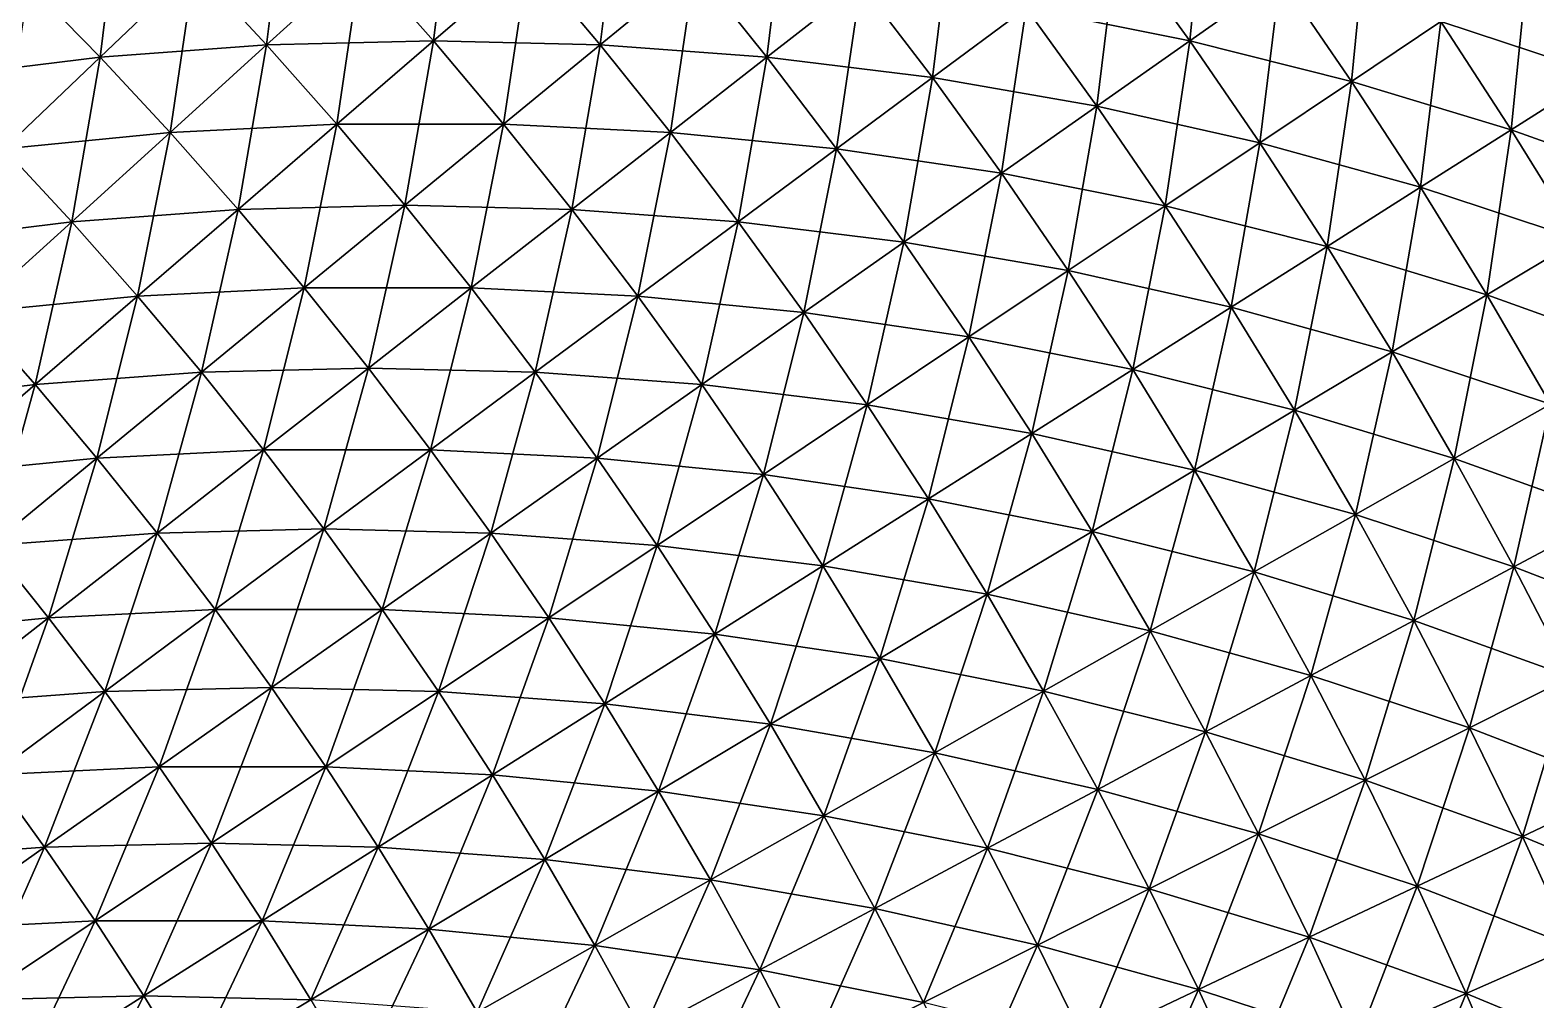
# Model space of a CAD drawing. Extents: x -1 to 0.97, y -0.99 to 0.99.
# Drawn here: x 0.4171 to 0.6357, y 0.281 to 0.4218 of the extents above; entities that cross this region are included whole.
import ezdxf

# ---------------------------------------------------------------- set-up
doc = ezdxf.new("R2010")
doc.units = 0

msp = doc.modelspace()

# ---------------------------------------------------------------- linework, layer by layer
for points in [[(0.4786, 0.44428, 0.7362), (0.46515, 0.43209, 0.75236), (0.47563, 0.42023, 0.75236)], [(0.4786, 0.44428, 0.7362), (0.47563, 0.42023, 0.75236), (0.48938, 0.43209, 0.7362)], [(0.58779, 0.44435, 0.64899), (0.5749, 0.43479, 0.66726), (0.58542, 0.42024, 0.66726)], [(0.58779, 0.44435, 0.64899), (0.58542, 0.42024, 0.66726), (0.59854, 0.42948, 0.64899)], [(0.43022, 0.4419, 0.76806), (0.41684, 0.42852, 0.78329), (0.42725, 0.41785, 0.78329)], [(0.43022, 0.4419, 0.76806), (0.42725, 0.41785, 0.78329), (0.44095, 0.4309, 0.76806)], [(0.45438, 0.44368, 0.75236), (0.44095, 0.4309, 0.76806), (0.45141, 0.41964, 0.76806)], [(0.45438, 0.44368, 0.75236), (0.45141, 0.41964, 0.76806), (0.46515, 0.43209, 0.75236)], [(0.50282, 0.44368, 0.71961), (0.48938, 0.43209, 0.7362), (0.49985, 0.41964, 0.7362)], [(0.50282, 0.44368, 0.71961), (0.49985, 0.41964, 0.7362), (0.51358, 0.4309, 0.71961)], [(0.52698, 0.4419, 0.70258), (0.51358, 0.4309, 0.71961), (0.52402, 0.41785, 0.71961)], [(0.52698, 0.4419, 0.70258), (0.52402, 0.41785, 0.71961), (0.53769, 0.42852, 0.70258)], [(0.64668, 0.43958, 0.59188), (0.63448, 0.43143, 0.61129), (0.64489, 0.41542, 0.61129)], [(0.55103, 0.43893, 0.68512), (0.53769, 0.42852, 0.70258), (0.54806, 0.41489, 0.70258)], [(0.55103, 0.43893, 0.68512), (0.54806, 0.41489, 0.70258), (0.56165, 0.42497, 0.68512)], [(0.61129, 0.43847, 0.63033), (0.59854, 0.42948, 0.64899), (0.60892, 0.41435, 0.64899)], [(0.61129, 0.43847, 0.63033), (0.60892, 0.41435, 0.64899), (0.62189, 0.42302, 0.63033)], [(0.56165, 0.42497, -0.68512), (0.5749, 0.43479, -0.66726), (0.58542, 0.42024, -0.66726)], [(0.5749, 0.43479, 0.66726), (0.56165, 0.42497, 0.68512), (0.57193, 0.41075, 0.68512)], [(0.5749, 0.43479, 0.66726), (0.57193, 0.41075, 0.68512), (0.58542, 0.42024, 0.66726)], [(0.5749, 0.43479, -0.66726), (0.59854, 0.42948, -0.64899), (0.58542, 0.42024, -0.66726)], [(0.41684, 0.42852, -0.78329), (0.44095, 0.4309, -0.76806), (0.42725, 0.41785, -0.78329)], [(0.44095, 0.4309, 0.76806), (0.42725, 0.41785, 0.78329), (0.4374, 0.40693, 0.78329)], [(0.42725, 0.41785, -0.78329), (0.44095, 0.4309, -0.76806), (0.45141, 0.41964, -0.76806)], [(0.44095, 0.4309, 0.76806), (0.4374, 0.40693, 0.78329), (0.45141, 0.41964, 0.76806)], [(0.44095, 0.4309, -0.76806), (0.46515, 0.43209, -0.75236), (0.45141, 0.41964, -0.76806)], [(0.46515, 0.43209, 0.75236), (0.45141, 0.41964, 0.76806), (0.46159, 0.40812, 0.76806)], [(0.45141, 0.41964, -0.76806), (0.46515, 0.43209, -0.75236), (0.47563, 0.42023, -0.75236)], [(0.46515, 0.43209, 0.75236), (0.46159, 0.40812, 0.76806), (0.47563, 0.42023, 0.75236)], [(0.46515, 0.43209, -0.75236), (0.48938, 0.43209, -0.7362), (0.47563, 0.42023, -0.75236)], [(0.48938, 0.43209, 0.7362), (0.47563, 0.42023, 0.75236), (0.48582, 0.40812, 0.75236)], [(0.47563, 0.42023, -0.75236), (0.48938, 0.43209, -0.7362), (0.49985, 0.41964, -0.7362)], [(0.48938, 0.43209, 0.7362), (0.48582, 0.40812, 0.75236), (0.49985, 0.41964, 0.7362)], [(0.48938, 0.43209, -0.7362), (0.51358, 0.4309, -0.71961), (0.49985, 0.41964, -0.7362)], [(0.51358, 0.4309, 0.71961), (0.49985, 0.41964, 0.7362), (0.51002, 0.40693, 0.7362)], [(0.49985, 0.41964, -0.7362), (0.51358, 0.4309, -0.71961), (0.52402, 0.41785, -0.71961)], [(0.51358, 0.4309, 0.71961), (0.51002, 0.40693, 0.7362), (0.52402, 0.41785, 0.71961)], [(0.51358, 0.4309, -0.71961), (0.53769, 0.42852, -0.70258), (0.52402, 0.41785, -0.71961)], [(0.62189, 0.42302, -0.63033), (0.63448, 0.43143, -0.61129), (0.64489, 0.41542, -0.61129)], [(0.63448, 0.43143, 0.61129), (0.62189, 0.42302, 0.63033), (0.6321, 0.40732, 0.63033)], [(0.63448, 0.43143, 0.61129), (0.6321, 0.40732, 0.63033), (0.64489, 0.41542, 0.61129)], [(0.63448, 0.43143, -0.61129), (0.65729, 0.42327, -0.59188), (0.64489, 0.41542, -0.61129)], [(0.40321, 0.41489, -0.79806), (0.41684, 0.42852, -0.78329), (0.42725, 0.41785, -0.78329)], [(0.41684, 0.42852, 0.78329), (0.41329, 0.40456, 0.79806), (0.42725, 0.41785, 0.78329)], [(0.53769, 0.42852, 0.70258), (0.52402, 0.41785, 0.71961), (0.53413, 0.40456, 0.71961)], [(0.52402, 0.41785, -0.71961), (0.53769, 0.42852, -0.70258), (0.54806, 0.41489, -0.70258)], [(0.53769, 0.42852, 0.70258), (0.53413, 0.40456, 0.71961), (0.54806, 0.41489, 0.70258)], [(0.53769, 0.42852, -0.70258), (0.56165, 0.42497, -0.68512), (0.54806, 0.41489, -0.70258)], [(0.58542, 0.42024, -0.66726), (0.59854, 0.42948, -0.64899), (0.60892, 0.41435, -0.64899)], [(0.59854, 0.42948, 0.64899), (0.58542, 0.42024, 0.66726), (0.59557, 0.40544, 0.66726)], [(0.59854, 0.42948, 0.64899), (0.59557, 0.40544, 0.66726), (0.60892, 0.41435, 0.64899)], [(0.59854, 0.42948, -0.64899), (0.62189, 0.42302, -0.63033), (0.60892, 0.41435, -0.64899)], [(0.54806, 0.41489, -0.70258), (0.56165, 0.42497, -0.68512), (0.57193, 0.41075, -0.68512)], [(0.56165, 0.42497, 0.68512), (0.54806, 0.41489, 0.70258), (0.5581, 0.401, 0.70258)], [(0.56165, 0.42497, 0.68512), (0.5581, 0.401, 0.70258), (0.57193, 0.41075, 0.68512)], [(0.56165, 0.42497, -0.68512), (0.58542, 0.42024, -0.66726), (0.57193, 0.41075, -0.68512)], [(0.60892, 0.41435, -0.64899), (0.62189, 0.42302, -0.63033), (0.6321, 0.40732, -0.63033)], [(0.62189, 0.42302, 0.63033), (0.60892, 0.41435, 0.64899), (0.61892, 0.39898, 0.64899)], [(0.62189, 0.42302, 0.63033), (0.61892, 0.39898, 0.64899), (0.6321, 0.40732, 0.63033)], [(0.62189, 0.42302, -0.63033), (0.64489, 0.41542, -0.61129), (0.6321, 0.40732, -0.63033)], [(0.45141, 0.41964, -0.76806), (0.47563, 0.42023, -0.75236), (0.46159, 0.40812, -0.76806)], [(0.47563, 0.42023, 0.75236), (0.46159, 0.40812, 0.76806), (0.47149, 0.39636, 0.76806)], [(0.46159, 0.40812, -0.76806), (0.47563, 0.42023, -0.75236), (0.48582, 0.40812, -0.75236)], [(0.47563, 0.42023, 0.75236), (0.47149, 0.39636, 0.76806), (0.48582, 0.40812, 0.75236)], [(0.47563, 0.42023, -0.75236), (0.49985, 0.41964, -0.7362), (0.48582, 0.40812, -0.75236)], [(0.57193, 0.41075, -0.68512), (0.58542, 0.42024, -0.66726), (0.59557, 0.40544, -0.66726)], [(0.58542, 0.42024, 0.66726), (0.57193, 0.41075, 0.68512), (0.58186, 0.39628, 0.68512)], [(0.58542, 0.42024, 0.66726), (0.58186, 0.39628, 0.68512), (0.59557, 0.40544, 0.66726)], [(0.58542, 0.42024, -0.66726), (0.60892, 0.41435, -0.64899), (0.59557, 0.40544, -0.66726)], [(0.40321, 0.41489, -0.79806), (0.42725, 0.41785, -0.78329), (0.41329, 0.40456, -0.79806)], [(0.42725, 0.41785, 0.78329), (0.41329, 0.40456, 0.79806), (0.42311, 0.39398, 0.79806)], [(0.41329, 0.40456, -0.79806), (0.42725, 0.41785, -0.78329), (0.4374, 0.40693, -0.78329)], [(0.42725, 0.41785, 0.78329), (0.42311, 0.39398, 0.79806), (0.4374, 0.40693, 0.78329)], [(0.42725, 0.41785, -0.78329), (0.45141, 0.41964, -0.76806), (0.4374, 0.40693, -0.78329)], [(0.45141, 0.41964, 0.76806), (0.4374, 0.40693, 0.78329), (0.44727, 0.39576, 0.78329)], [(0.4374, 0.40693, -0.78329), (0.45141, 0.41964, -0.76806), (0.46159, 0.40812, -0.76806)], [(0.45141, 0.41964, 0.76806), (0.44727, 0.39576, 0.78329), (0.46159, 0.40812, 0.76806)], [(0.49985, 0.41964, 0.7362), (0.48582, 0.40812, 0.75236), (0.49571, 0.39576, 0.75236)], [(0.48582, 0.40812, -0.75236), (0.49985, 0.41964, -0.7362), (0.51002, 0.40693, -0.7362)], [(0.49985, 0.41964, 0.7362), (0.49571, 0.39576, 0.75236), (0.51002, 0.40693, 0.7362)], [(0.49985, 0.41964, -0.7362), (0.52402, 0.41785, -0.71961), (0.51002, 0.40693, -0.7362)], [(0.52402, 0.41785, 0.71961), (0.51002, 0.40693, 0.7362), (0.51987, 0.39398, 0.7362)], [(0.51002, 0.40693, -0.7362), (0.52402, 0.41785, -0.71961), (0.53413, 0.40456, -0.71961)], [(0.52402, 0.41785, 0.71961), (0.51987, 0.39398, 0.7362), (0.53413, 0.40456, 0.71961)], [(0.52402, 0.41785, -0.71961), (0.54806, 0.41489, -0.70258), (0.53413, 0.40456, -0.71961)], [(0.6321, 0.40732, -0.63033), (0.64489, 0.41542, -0.61129), (0.65491, 0.39916, -0.61129)], [(0.64489, 0.41542, 0.61129), (0.6321, 0.40732, 0.63033), (0.64193, 0.39138, 0.63033)], [(0.54806, 0.41489, 0.70258), (0.53413, 0.40456, 0.71961), (0.54392, 0.39102, 0.71961)], [(0.53413, 0.40456, -0.71961), (0.54806, 0.41489, -0.70258), (0.5581, 0.401, -0.70258)], [(0.54806, 0.41489, 0.70258), (0.54392, 0.39102, 0.71961), (0.5581, 0.401, 0.70258)], [(0.54806, 0.41489, -0.70258), (0.57193, 0.41075, -0.68512), (0.5581, 0.401, -0.70258)], [(0.60892, 0.41435, 0.64899), (0.59557, 0.40544, 0.66726), (0.60536, 0.39039, 0.66726)], [(0.59557, 0.40544, -0.66726), (0.60892, 0.41435, -0.64899), (0.61892, 0.39898, -0.64899)], [(0.60892, 0.41435, 0.64899), (0.60536, 0.39039, 0.66726), (0.61892, 0.39898, 0.64899)], [(0.60892, 0.41435, -0.64899), (0.6321, 0.40732, -0.63033), (0.61892, 0.39898, -0.64899)], [(0.5581, 0.401, -0.70258), (0.57193, 0.41075, -0.68512), (0.58186, 0.39628, -0.68512)], [(0.57193, 0.41075, 0.68512), (0.5581, 0.401, 0.70258), (0.56779, 0.38688, 0.70258)], [(0.57193, 0.41075, 0.68512), (0.56779, 0.38688, 0.70258), (0.58186, 0.39628, 0.68512)], [(0.57193, 0.41075, -0.68512), (0.59557, 0.40544, -0.66726), (0.58186, 0.39628, -0.68512)], [(0.41329, 0.40456, -0.79806), (0.4374, 0.40693, -0.78329), (0.42311, 0.39398, -0.79806)], [(0.4374, 0.40693, 0.78329), (0.42311, 0.39398, 0.79806), (0.43267, 0.38317, 0.79806)], [(0.42311, 0.39398, -0.79806), (0.4374, 0.40693, -0.78329), (0.44727, 0.39576, -0.78329)], [(0.4374, 0.40693, 0.78329), (0.43267, 0.38317, 0.79806), (0.44727, 0.39576, 0.78329)], [(0.4374, 0.40693, -0.78329), (0.46159, 0.40812, -0.76806), (0.44727, 0.39576, -0.78329)], [(0.46159, 0.40812, 0.76806), (0.44727, 0.39576, 0.78329), (0.45687, 0.38436, 0.78329)], [(0.44727, 0.39576, -0.78329), (0.46159, 0.40812, -0.76806), (0.47149, 0.39636, -0.76806)], [(0.46159, 0.40812, 0.76806), (0.45687, 0.38436, 0.78329), (0.47149, 0.39636, 0.76806)], [(0.46159, 0.40812, -0.76806), (0.48582, 0.40812, -0.75236), (0.47149, 0.39636, -0.76806)], [(0.48582, 0.40812, 0.75236), (0.47149, 0.39636, 0.76806), (0.48109, 0.38436, 0.76806)], [(0.47149, 0.39636, -0.76806), (0.48582, 0.40812, -0.75236), (0.49571, 0.39576, -0.75236)], [(0.48582, 0.40812, 0.75236), (0.48109, 0.38436, 0.76806), (0.49571, 0.39576, 0.75236)], [(0.48582, 0.40812, -0.75236), (0.51002, 0.40693, -0.7362), (0.49571, 0.39576, -0.75236)], [(0.51002, 0.40693, 0.7362), (0.49571, 0.39576, 0.75236), (0.50529, 0.38317, 0.75236)], [(0.49571, 0.39576, -0.75236), (0.51002, 0.40693, -0.7362), (0.51987, 0.39398, -0.7362)], [(0.51002, 0.40693, 0.7362), (0.50529, 0.38317, 0.75236), (0.51987, 0.39398, 0.7362)], [(0.51002, 0.40693, -0.7362), (0.53413, 0.40456, -0.71961), (0.51987, 0.39398, -0.7362)], [(0.61892, 0.39898, -0.64899), (0.6321, 0.40732, -0.63033), (0.64193, 0.39138, -0.63033)], [(0.6321, 0.40732, 0.63033), (0.61892, 0.39898, 0.64899), (0.62855, 0.38336, 0.64899)], [(0.6321, 0.40732, 0.63033), (0.62855, 0.38336, 0.64899), (0.64193, 0.39138, 0.63033)], [(0.6321, 0.40732, -0.63033), (0.65491, 0.39916, -0.61129), (0.64193, 0.39138, -0.63033)], [(0.39906, 0.39102, -0.81235), (0.41329, 0.40456, -0.79806), (0.42311, 0.39398, -0.79806)], [(0.41329, 0.40456, 0.79806), (0.40856, 0.3808, 0.81235), (0.42311, 0.39398, 0.79806)], [(0.53413, 0.40456, 0.71961), (0.51987, 0.39398, 0.7362), (0.52941, 0.3808, 0.7362)], [(0.51987, 0.39398, -0.7362), (0.53413, 0.40456, -0.71961), (0.54392, 0.39102, -0.71961)], [(0.53413, 0.40456, 0.71961), (0.52941, 0.3808, 0.7362), (0.54392, 0.39102, 0.71961)], [(0.53413, 0.40456, -0.71961), (0.5581, 0.401, -0.70258), (0.54392, 0.39102, -0.71961)], [(0.58186, 0.39628, -0.68512), (0.59557, 0.40544, -0.66726), (0.60536, 0.39039, -0.66726)], [(0.59557, 0.40544, 0.66726), (0.58186, 0.39628, 0.68512), (0.59143, 0.38157, 0.68512)], [(0.59557, 0.40544, 0.66726), (0.59143, 0.38157, 0.68512), (0.60536, 0.39039, 0.66726)], [(0.59557, 0.40544, -0.66726), (0.61892, 0.39898, -0.64899), (0.60536, 0.39039, -0.66726)], [(0.5581, 0.401, 0.70258), (0.54392, 0.39102, 0.71961), (0.55337, 0.37724, 0.71961)], [(0.54392, 0.39102, -0.71961), (0.5581, 0.401, -0.70258), (0.56779, 0.38688, -0.70258)], [(0.5581, 0.401, 0.70258), (0.55337, 0.37724, 0.71961), (0.56779, 0.38688, 0.70258)], [(0.5581, 0.401, -0.70258), (0.58186, 0.39628, -0.68512), (0.56779, 0.38688, -0.70258)], [(0.60536, 0.39039, -0.66726), (0.61892, 0.39898, -0.64899), (0.62855, 0.38336, -0.64899)], [(0.61892, 0.39898, 0.64899), (0.60536, 0.39039, 0.66726), (0.61478, 0.3751, 0.66726)], [(0.61892, 0.39898, 0.64899), (0.61478, 0.3751, 0.66726), (0.62855, 0.38336, 0.64899)], [(0.61892, 0.39898, -0.64899), (0.64193, 0.39138, -0.63033), (0.62855, 0.38336, -0.64899)], [(0.42311, 0.39398, -0.79806), (0.44727, 0.39576, -0.78329), (0.43267, 0.38317, -0.79806)], [(0.44727, 0.39576, 0.78329), (0.43267, 0.38317, 0.79806), (0.44196, 0.37213, 0.79806)], [(0.43267, 0.38317, -0.79806), (0.44727, 0.39576, -0.78329), (0.45687, 0.38436, -0.78329)], [(0.44727, 0.39576, 0.78329), (0.44196, 0.37213, 0.79806), (0.45687, 0.38436, 0.78329)], [(0.44727, 0.39576, -0.78329), (0.47149, 0.39636, -0.76806), (0.45687, 0.38436, -0.78329)], [(0.47149, 0.39636, 0.76806), (0.45687, 0.38436, 0.78329), (0.46618, 0.37272, 0.78329)], [(0.45687, 0.38436, -0.78329), (0.47149, 0.39636, -0.76806), (0.48109, 0.38436, -0.76806)], [(0.47149, 0.39636, 0.76806), (0.46618, 0.37272, 0.78329), (0.48109, 0.38436, 0.76806)], [(0.47149, 0.39636, -0.76806), (0.49571, 0.39576, -0.75236), (0.48109, 0.38436, -0.76806)], [(0.49571, 0.39576, 0.75236), (0.48109, 0.38436, 0.76806), (0.4904, 0.37213, 0.76806)], [(0.48109, 0.38436, -0.76806), (0.49571, 0.39576, -0.75236), (0.50529, 0.38317, -0.75236)], [(0.49571, 0.39576, 0.75236), (0.4904, 0.37213, 0.76806), (0.50529, 0.38317, 0.75236)], [(0.49571, 0.39576, -0.75236), (0.51987, 0.39398, -0.7362), (0.50529, 0.38317, -0.75236)], [(0.56779, 0.38688, -0.70258), (0.58186, 0.39628, -0.68512), (0.59143, 0.38157, -0.68512)], [(0.58186, 0.39628, 0.68512), (0.56779, 0.38688, 0.70258), (0.57714, 0.37252, 0.70258)], [(0.58186, 0.39628, 0.68512), (0.57714, 0.37252, 0.70258), (0.59143, 0.38157, 0.68512)], [(0.58186, 0.39628, -0.68512), (0.60536, 0.39039, -0.66726), (0.59143, 0.38157, -0.68512)], [(0.39906, 0.39102, -0.81235), (0.42311, 0.39398, -0.79806), (0.40856, 0.3808, -0.81235)], [(0.42311, 0.39398, 0.79806), (0.40856, 0.3808, 0.81235), (0.4178, 0.37034, 0.81235)], [(0.40856, 0.3808, -0.81235), (0.42311, 0.39398, -0.79806), (0.43267, 0.38317, -0.79806)], [(0.42311, 0.39398, 0.79806), (0.4178, 0.37034, 0.81235), (0.43267, 0.38317, 0.79806)], [(0.51987, 0.39398, 0.7362), (0.50529, 0.38317, 0.75236), (0.51457, 0.37034, 0.75236)], [(0.50529, 0.38317, -0.75236), (0.51987, 0.39398, -0.7362), (0.52941, 0.3808, -0.7362)], [(0.51987, 0.39398, 0.7362), (0.51457, 0.37034, 0.75236), (0.52941, 0.3808, 0.7362)], [(0.51987, 0.39398, -0.7362), (0.54392, 0.39102, -0.71961), (0.52941, 0.3808, -0.7362)], [(0.62855, 0.38336, -0.64899), (0.64193, 0.39138, -0.63033), (0.65136, 0.37519, -0.63033)], [(0.64193, 0.39138, 0.63033), (0.62855, 0.38336, 0.64899), (0.63778, 0.3675, 0.64899)], [(0.54392, 0.39102, 0.71961), (0.52941, 0.3808, 0.7362), (0.53861, 0.36738, 0.7362)], [(0.52941, 0.3808, -0.7362), (0.54392, 0.39102, -0.71961), (0.55337, 0.37724, -0.71961)], [(0.54392, 0.39102, 0.71961), (0.53861, 0.36738, 0.7362), (0.55337, 0.37724, 0.71961)], [(0.54392, 0.39102, -0.71961), (0.56779, 0.38688, -0.70258), (0.55337, 0.37724, -0.71961)], [(0.59143, 0.38157, -0.68512), (0.60536, 0.39039, -0.66726), (0.61478, 0.3751, -0.66726)], [(0.60536, 0.39039, 0.66726), (0.59143, 0.38157, 0.68512), (0.60064, 0.36663, 0.68512)], [(0.60536, 0.39039, 0.66726), (0.60064, 0.36663, 0.68512), (0.61478, 0.3751, 0.66726)], [(0.60536, 0.39039, -0.66726), (0.62855, 0.38336, -0.64899), (0.61478, 0.3751, -0.66726)], [(0.56779, 0.38688, 0.70258), (0.55337, 0.37724, 0.71961), (0.56248, 0.36324, 0.71961)], [(0.55337, 0.37724, -0.71961), (0.56779, 0.38688, -0.70258), (0.57714, 0.37252, -0.70258)], [(0.56779, 0.38688, 0.70258), (0.56248, 0.36324, 0.71961), (0.57714, 0.37252, 0.70258)], [(0.56779, 0.38688, -0.70258), (0.59143, 0.38157, -0.68512), (0.57714, 0.37252, -0.70258)], [(0.40856, 0.3808, -0.81235), (0.43267, 0.38317, -0.79806), (0.4178, 0.37034, -0.81235)], [(0.43267, 0.38317, 0.79806), (0.4178, 0.37034, 0.81235), (0.42678, 0.35967, 0.81235)], [(0.4178, 0.37034, -0.81235), (0.43267, 0.38317, -0.79806), (0.44196, 0.37213, -0.79806)], [(0.43267, 0.38317, 0.79806), (0.42678, 0.35967, 0.81235), (0.44196, 0.37213, 0.79806)], [(0.43267, 0.38317, -0.79806), (0.45687, 0.38436, -0.78329), (0.44196, 0.37213, -0.79806)], [(0.45687, 0.38436, 0.78329), (0.44196, 0.37213, 0.79806), (0.45098, 0.36086, 0.79806)], [(0.44196, 0.37213, -0.79806), (0.45687, 0.38436, -0.78329), (0.46618, 0.37272, -0.78329)], [(0.45687, 0.38436, 0.78329), (0.45098, 0.36086, 0.79806), (0.46618, 0.37272, 0.78329)], [(0.45687, 0.38436, -0.78329), (0.48109, 0.38436, -0.76806), (0.46618, 0.37272, -0.78329)], [(0.48109, 0.38436, 0.76806), (0.46618, 0.37272, 0.78329), (0.47521, 0.36086, 0.78329)], [(0.46618, 0.37272, -0.78329), (0.48109, 0.38436, -0.76806), (0.4904, 0.37213, -0.76806)], [(0.48109, 0.38436, 0.76806), (0.47521, 0.36086, 0.78329), (0.4904, 0.37213, 0.76806)], [(0.48109, 0.38436, -0.76806), (0.50529, 0.38317, -0.75236), (0.4904, 0.37213, -0.76806)], [(0.50529, 0.38317, 0.75236), (0.4904, 0.37213, 0.76806), (0.49941, 0.35967, 0.76806)], [(0.4904, 0.37213, -0.76806), (0.50529, 0.38317, -0.75236), (0.51457, 0.37034, -0.75236)], [(0.50529, 0.38317, 0.75236), (0.49941, 0.35967, 0.76806), (0.51457, 0.37034, 0.75236)], [(0.50529, 0.38317, -0.75236), (0.52941, 0.3808, -0.7362), (0.51457, 0.37034, -0.75236)], [(0.61478, 0.3751, -0.66726), (0.62855, 0.38336, -0.64899), (0.63778, 0.3675, -0.64899)], [(0.62855, 0.38336, 0.64899), (0.61478, 0.3751, 0.66726), (0.62382, 0.35959, 0.66726)], [(0.62855, 0.38336, 0.64899), (0.62382, 0.35959, 0.66726), (0.63778, 0.3675, 0.64899)], [(0.62855, 0.38336, -0.64899), (0.65136, 0.37519, -0.63033), (0.63778, 0.3675, -0.64899)], [(0.39376, 0.36738, -0.82614), (0.40856, 0.3808, -0.81235), (0.4178, 0.37034, -0.81235)], [(0.40856, 0.3808, 0.81235), (0.40267, 0.35729, 0.82614), (0.4178, 0.37034, 0.81235)], [(0.52941, 0.3808, 0.7362), (0.51457, 0.37034, 0.75236), (0.52352, 0.35729, 0.75236)], [(0.51457, 0.37034, -0.75236), (0.52941, 0.3808, -0.7362), (0.53861, 0.36738, -0.7362)], [(0.52941, 0.3808, 0.7362), (0.52352, 0.35729, 0.75236), (0.53861, 0.36738, 0.7362)], [(0.52941, 0.3808, -0.7362), (0.55337, 0.37724, -0.71961), (0.53861, 0.36738, -0.7362)], [(0.57714, 0.37252, -0.70258), (0.59143, 0.38157, -0.68512), (0.60064, 0.36663, -0.68512)], [(0.59143, 0.38157, 0.68512), (0.57714, 0.37252, 0.70258), (0.58612, 0.35793, 0.70258)], [(0.59143, 0.38157, 0.68512), (0.58612, 0.35793, 0.70258), (0.60064, 0.36663, 0.68512)], [(0.59143, 0.38157, -0.68512), (0.61478, 0.3751, -0.66726), (0.60064, 0.36663, -0.68512)], [(0.55337, 0.37724, 0.71961), (0.53861, 0.36738, 0.7362), (0.54749, 0.35374, 0.7362)], [(0.53861, 0.36738, -0.7362), (0.55337, 0.37724, -0.71961), (0.56248, 0.36324, -0.71961)], [(0.55337, 0.37724, 0.71961), (0.54749, 0.35374, 0.7362), (0.56248, 0.36324, 0.71961)], [(0.55337, 0.37724, -0.71961), (0.57714, 0.37252, -0.70258), (0.56248, 0.36324, -0.71961)], [(0.60064, 0.36663, -0.68512), (0.61478, 0.3751, -0.66726), (0.62382, 0.35959, -0.66726)], [(0.61478, 0.3751, 0.66726), (0.60064, 0.36663, 0.68512), (0.60947, 0.35147, 0.68512)], [(0.61478, 0.3751, 0.66726), (0.60947, 0.35147, 0.68512), (0.62382, 0.35959, 0.66726)], [(0.61478, 0.3751, -0.66726), (0.63778, 0.3675, -0.64899), (0.62382, 0.35959, -0.66726)], [(0.4178, 0.37034, -0.81235), (0.44196, 0.37213, -0.79806), (0.42678, 0.35967, -0.81235)], [(0.44196, 0.37213, 0.79806), (0.42678, 0.35967, 0.81235), (0.4355, 0.34878, 0.81235)], [(0.42678, 0.35967, -0.81235), (0.44196, 0.37213, -0.79806), (0.45098, 0.36086, -0.79806)], [(0.44196, 0.37213, 0.79806), (0.4355, 0.34878, 0.81235), (0.45098, 0.36086, 0.79806)], [(0.44196, 0.37213, -0.79806), (0.46618, 0.37272, -0.78329), (0.45098, 0.36086, -0.79806)], [(0.46618, 0.37272, 0.78329), (0.45098, 0.36086, 0.79806), (0.45972, 0.34937, 0.79806)], [(0.45098, 0.36086, -0.79806), (0.46618, 0.37272, -0.78329), (0.47521, 0.36086, -0.78329)], [(0.46618, 0.37272, 0.78329), (0.45972, 0.34937, 0.79806), (0.47521, 0.36086, 0.78329)], [(0.46618, 0.37272, -0.78329), (0.4904, 0.37213, -0.76806), (0.47521, 0.36086, -0.78329)], [(0.4904, 0.37213, 0.76806), (0.47521, 0.36086, 0.78329), (0.48394, 0.34878, 0.78329)], [(0.47521, 0.36086, -0.78329), (0.4904, 0.37213, -0.76806), (0.49941, 0.35967, -0.76806)], [(0.4904, 0.37213, 0.76806), (0.48394, 0.34878, 0.78329), (0.49941, 0.35967, 0.76806)], [(0.4904, 0.37213, -0.76806), (0.51457, 0.37034, -0.75236), (0.49941, 0.35967, -0.76806)], [(0.57714, 0.37252, 0.70258), (0.56248, 0.36324, 0.71961), (0.57125, 0.34901, 0.71961)], [(0.56248, 0.36324, -0.71961), (0.57714, 0.37252, -0.70258), (0.58612, 0.35793, -0.70258)], [(0.57714, 0.37252, 0.70258), (0.57125, 0.34901, 0.71961), (0.58612, 0.35793, 0.70258)], [(0.57714, 0.37252, -0.70258), (0.60064, 0.36663, -0.68512), (0.58612, 0.35793, -0.70258)], [(0.39376, 0.36738, -0.82614), (0.4178, 0.37034, -0.81235), (0.40267, 0.35729, -0.82614)], [(0.4178, 0.37034, 0.81235), (0.40267, 0.35729, 0.82614), (0.41134, 0.34699, 0.82614)], [(0.40267, 0.35729, -0.82614), (0.4178, 0.37034, -0.81235), (0.42678, 0.35967, -0.81235)], [(0.4178, 0.37034, 0.81235), (0.41134, 0.34699, 0.82614), (0.42678, 0.35967, 0.81235)], [(0.51457, 0.37034, 0.75236), (0.49941, 0.35967, 0.76806), (0.5081, 0.34699, 0.76806)], [(0.49941, 0.35967, -0.76806), (0.51457, 0.37034, -0.75236), (0.52352, 0.35729, -0.75236)], [(0.51457, 0.37034, 0.75236), (0.5081, 0.34699, 0.76806), (0.52352, 0.35729, 0.75236)], [(0.51457, 0.37034, -0.75236), (0.53861, 0.36738, -0.7362), (0.52352, 0.35729, -0.75236)], [(0.53861, 0.36738, 0.7362), (0.52352, 0.35729, 0.75236), (0.53215, 0.34403, 0.75236)], [(0.52352, 0.35729, -0.75236), (0.53861, 0.36738, -0.7362), (0.54749, 0.35374, -0.7362)], [(0.53861, 0.36738, 0.7362), (0.53215, 0.34403, 0.75236), (0.54749, 0.35374, 0.7362)], [(0.53861, 0.36738, -0.7362), (0.56248, 0.36324, -0.71961), (0.54749, 0.35374, -0.7362)], [(0.62382, 0.35959, -0.66726), (0.63778, 0.3675, -0.64899), (0.64663, 0.35143, -0.64899)], [(0.63778, 0.3675, 0.64899), (0.62382, 0.35959, 0.66726), (0.63248, 0.34387, 0.66726)], [(0.63778, 0.3675, 0.64899), (0.63248, 0.34387, 0.66726), (0.64663, 0.35143, 0.64899)], [(0.58612, 0.35793, -0.70258), (0.60064, 0.36663, -0.68512), (0.60947, 0.35147, -0.68512)], [(0.60064, 0.36663, 0.68512), (0.58612, 0.35793, 0.70258), (0.59475, 0.34313, 0.70258)], [(0.60064, 0.36663, 0.68512), (0.59475, 0.34313, 0.70258), (0.60947, 0.35147, 0.68512)], [(0.60064, 0.36663, -0.68512), (0.62382, 0.35959, -0.66726), (0.60947, 0.35147, -0.68512)], [(0.56248, 0.36324, 0.71961), (0.54749, 0.35374, 0.7362), (0.55602, 0.33989, 0.7362)], [(0.54749, 0.35374, -0.7362), (0.56248, 0.36324, -0.71961), (0.57125, 0.34901, -0.71961)], [(0.56248, 0.36324, 0.71961), (0.55602, 0.33989, 0.7362), (0.57125, 0.34901, 0.71961)], [(0.56248, 0.36324, -0.71961), (0.58612, 0.35793, -0.70258), (0.57125, 0.34901, -0.71961)], [(0.42678, 0.35967, -0.81235), (0.45098, 0.36086, -0.79806), (0.4355, 0.34878, -0.81235)], [(0.45098, 0.36086, 0.79806), (0.4355, 0.34878, 0.81235), (0.44395, 0.33767, 0.81235)], [(0.4355, 0.34878, -0.81235), (0.45098, 0.36086, -0.79806), (0.45972, 0.34937, -0.79806)], [(0.45098, 0.36086, 0.79806), (0.44395, 0.33767, 0.81235), (0.45972, 0.34937, 0.79806)], [(0.45098, 0.36086, -0.79806), (0.47521, 0.36086, -0.78329), (0.45972, 0.34937, -0.79806)], [(0.47521, 0.36086, 0.78329), (0.45972, 0.34937, 0.79806), (0.46818, 0.33767, 0.79806)], [(0.45972, 0.34937, -0.79806), (0.47521, 0.36086, -0.78329), (0.48394, 0.34878, -0.78329)], [(0.47521, 0.36086, 0.78329), (0.46818, 0.33767, 0.79806), (0.48394, 0.34878, 0.78329)], [(0.47521, 0.36086, -0.78329), (0.49941, 0.35967, -0.76806), (0.48394, 0.34878, -0.78329)], [(0.40267, 0.35729, -0.82614), (0.42678, 0.35967, -0.81235), (0.41134, 0.34699, -0.82614)], [(0.42678, 0.35967, 0.81235), (0.41134, 0.34699, 0.82614), (0.41975, 0.33648, 0.82614)], [(0.41134, 0.34699, -0.82614), (0.42678, 0.35967, -0.81235), (0.4355, 0.34878, -0.81235)], [(0.42678, 0.35967, 0.81235), (0.41975, 0.33648, 0.82614), (0.4355, 0.34878, 0.81235)], [(0.49941, 0.35967, 0.76806), (0.48394, 0.34878, 0.78329), (0.49238, 0.33648, 0.78329)], [(0.48394, 0.34878, -0.78329), (0.49941, 0.35967, -0.76806), (0.5081, 0.34699, -0.76806)], [(0.49941, 0.35967, 0.76806), (0.49238, 0.33648, 0.78329), (0.5081, 0.34699, 0.76806)], [(0.49941, 0.35967, -0.76806), (0.52352, 0.35729, -0.75236), (0.5081, 0.34699, -0.76806)], [(0.60947, 0.35147, -0.68512), (0.62382, 0.35959, -0.66726), (0.63248, 0.34387, -0.66726)], [(0.62382, 0.35959, 0.66726), (0.60947, 0.35147, 0.68512), (0.61793, 0.33609, 0.68512)], [(0.62382, 0.35959, 0.66726), (0.61793, 0.33609, 0.68512), (0.63248, 0.34387, 0.66726)], [(0.62382, 0.35959, -0.66726), (0.64663, 0.35143, -0.64899), (0.63248, 0.34387, -0.66726)], [(0.52352, 0.35729, 0.75236), (0.5081, 0.34699, 0.76806), (0.51649, 0.33411, 0.76806)], [(0.5081, 0.34699, -0.76806), (0.52352, 0.35729, -0.75236), (0.53215, 0.34403, -0.75236)], [(0.52352, 0.35729, 0.75236), (0.51649, 0.33411, 0.76806), (0.53215, 0.34403, 0.75236)], [(0.52352, 0.35729, -0.75236), (0.54749, 0.35374, -0.7362), (0.53215, 0.34403, -0.75236)], [(0.58612, 0.35793, 0.70258), (0.57125, 0.34901, 0.71961), (0.57966, 0.33458, 0.71961)], [(0.57125, 0.34901, -0.71961), (0.58612, 0.35793, -0.70258), (0.59475, 0.34313, -0.70258)], [(0.58612, 0.35793, 0.70258), (0.57966, 0.33458, 0.71961), (0.59475, 0.34313, 0.70258)], [(0.58612, 0.35793, -0.70258), (0.60947, 0.35147, -0.68512), (0.59475, 0.34313, -0.70258)], [(0.54749, 0.35374, 0.7362), (0.53215, 0.34403, 0.75236), (0.54045, 0.33055, 0.75236)], [(0.53215, 0.34403, -0.75236), (0.54749, 0.35374, -0.7362), (0.55602, 0.33989, -0.7362)], [(0.54749, 0.35374, 0.7362), (0.54045, 0.33055, 0.75236), (0.55602, 0.33989, 0.7362)], [(0.54749, 0.35374, -0.7362), (0.57125, 0.34901, -0.71961), (0.55602, 0.33989, -0.7362)], [(0.59475, 0.34313, -0.70258), (0.60947, 0.35147, -0.68512), (0.61793, 0.33609, -0.68512)], [(0.60947, 0.35147, 0.68512), (0.59475, 0.34313, 0.70258), (0.60301, 0.32812, 0.70258)], [(0.60947, 0.35147, 0.68512), (0.60301, 0.32812, 0.70258), (0.61793, 0.33609, 0.68512)], [(0.60947, 0.35147, -0.68512), (0.63248, 0.34387, -0.66726), (0.61793, 0.33609, -0.68512)], [(0.63248, 0.34387, -0.66726), (0.64663, 0.35143, -0.64899), (0.65508, 0.33515, -0.64899)], [(0.64663, 0.35143, 0.64899), (0.63248, 0.34387, 0.66726), (0.64074, 0.32793, 0.66726)], [(0.41134, 0.34699, -0.82614), (0.4355, 0.34878, -0.81235), (0.41975, 0.33648, -0.82614)], [(0.4355, 0.34878, 0.81235), (0.41975, 0.33648, 0.82614), (0.4279, 0.32577, 0.82614)], [(0.41975, 0.33648, -0.82614), (0.4355, 0.34878, -0.81235), (0.44395, 0.33767, -0.81235)], [(0.4355, 0.34878, 0.81235), (0.4279, 0.32577, 0.82614), (0.44395, 0.33767, 0.81235)], [(0.4355, 0.34878, -0.81235), (0.45972, 0.34937, -0.79806), (0.44395, 0.33767, -0.81235)], [(0.45972, 0.34937, 0.79806), (0.44395, 0.33767, 0.81235), (0.45212, 0.32637, 0.81235)], [(0.44395, 0.33767, -0.81235), (0.45972, 0.34937, -0.79806), (0.46818, 0.33767, -0.79806)], [(0.45972, 0.34937, 0.79806), (0.45212, 0.32637, 0.81235), (0.46818, 0.33767, 0.79806)], [(0.45972, 0.34937, -0.79806), (0.48394, 0.34878, -0.78329), (0.46818, 0.33767, -0.79806)], [(0.48394, 0.34878, 0.78329), (0.46818, 0.33767, 0.79806), (0.47634, 0.32577, 0.79806)], [(0.46818, 0.33767, -0.79806), (0.48394, 0.34878, -0.78329), (0.49238, 0.33648, -0.78329)], [(0.48394, 0.34878, 0.78329), (0.47634, 0.32577, 0.79806), (0.49238, 0.33648, 0.78329)], [(0.48394, 0.34878, -0.78329), (0.5081, 0.34699, -0.76806), (0.49238, 0.33648, -0.78329)], [(0.57125, 0.34901, 0.71961), (0.55602, 0.33989, 0.7362), (0.56421, 0.32583, 0.7362)], [(0.55602, 0.33989, -0.7362), (0.57125, 0.34901, -0.71961), (0.57966, 0.33458, -0.71961)], [(0.57125, 0.34901, 0.71961), (0.56421, 0.32583, 0.7362), (0.57966, 0.33458, 0.71961)], [(0.57125, 0.34901, -0.71961), (0.59475, 0.34313, -0.70258), (0.57966, 0.33458, -0.71961)], [(0.39564, 0.33411, -0.83944), (0.41134, 0.34699, -0.82614), (0.41975, 0.33648, -0.82614)], [(0.41134, 0.34699, 0.82614), (0.40374, 0.32399, 0.83944), (0.41975, 0.33648, 0.82614)], [(0.5081, 0.34699, 0.76806), (0.49238, 0.33648, 0.78329), (0.5005, 0.32399, 0.78329)], [(0.49238, 0.33648, -0.78329), (0.5081, 0.34699, -0.76806), (0.51649, 0.33411, -0.76806)], [(0.5081, 0.34699, 0.76806), (0.5005, 0.32399, 0.78329), (0.51649, 0.33411, 0.76806)], [(0.5081, 0.34699, -0.76806), (0.53215, 0.34403, -0.75236), (0.51649, 0.33411, -0.76806)], [(0.53215, 0.34403, 0.75236), (0.51649, 0.33411, 0.76806), (0.52455, 0.32102, 0.76806)], [(0.51649, 0.33411, -0.76806), (0.53215, 0.34403, -0.75236), (0.54045, 0.33055, -0.75236)], [(0.53215, 0.34403, 0.75236), (0.52455, 0.32102, 0.76806), (0.54045, 0.33055, 0.75236)], [(0.53215, 0.34403, -0.75236), (0.55602, 0.33989, -0.7362), (0.54045, 0.33055, -0.75236)], [(0.61793, 0.33609, -0.68512), (0.63248, 0.34387, -0.66726), (0.64074, 0.32793, -0.66726)], [(0.63248, 0.34387, 0.66726), (0.61793, 0.33609, 0.68512), (0.62601, 0.32052, 0.68512)], [(0.63248, 0.34387, 0.66726), (0.62601, 0.32052, 0.68512), (0.64074, 0.32793, 0.66726)], [(0.63248, 0.34387, -0.66726), (0.65508, 0.33515, -0.64899), (0.64074, 0.32793, -0.66726)], [(0.59475, 0.34313, 0.70258), (0.57966, 0.33458, 0.71961), (0.58772, 0.31994, 0.71961)], [(0.57966, 0.33458, -0.71961), (0.59475, 0.34313, -0.70258), (0.60301, 0.32812, -0.70258)], [(0.59475, 0.34313, 0.70258), (0.58772, 0.31994, 0.71961), (0.60301, 0.32812, 0.70258)], [(0.59475, 0.34313, -0.70258), (0.61793, 0.33609, -0.68512), (0.60301, 0.32812, -0.70258)], [(0.55602, 0.33989, 0.7362), (0.54045, 0.33055, 0.75236), (0.54842, 0.31688, 0.75236)], [(0.54045, 0.33055, -0.75236), (0.55602, 0.33989, -0.7362), (0.56421, 0.32583, -0.7362)], [(0.55602, 0.33989, 0.7362), (0.54842, 0.31688, 0.75236), (0.56421, 0.32583, 0.7362)], [(0.55602, 0.33989, -0.7362), (0.57966, 0.33458, -0.71961), (0.56421, 0.32583, -0.7362)], [(0.41975, 0.33648, -0.82614), (0.44395, 0.33767, -0.81235), (0.4279, 0.32577, -0.82614)], [(0.44395, 0.33767, 0.81235), (0.4279, 0.32577, 0.82614), (0.43579, 0.31486, 0.82614)], [(0.4279, 0.32577, -0.82614), (0.44395, 0.33767, -0.81235), (0.45212, 0.32637, -0.81235)], [(0.44395, 0.33767, 0.81235), (0.43579, 0.31486, 0.82614), (0.45212, 0.32637, 0.81235)], [(0.44395, 0.33767, -0.81235), (0.46818, 0.33767, -0.79806), (0.45212, 0.32637, -0.81235)], [(0.46818, 0.33767, 0.79806), (0.45212, 0.32637, 0.81235), (0.46002, 0.31486, 0.81235)], [(0.45212, 0.32637, -0.81235), (0.46818, 0.33767, -0.79806), (0.47634, 0.32577, -0.79806)], [(0.46818, 0.33767, 0.79806), (0.46002, 0.31486, 0.81235), (0.47634, 0.32577, 0.79806)], [(0.46818, 0.33767, -0.79806), (0.49238, 0.33648, -0.78329), (0.47634, 0.32577, -0.79806)], [(0.39564, 0.33411, -0.83944), (0.41975, 0.33648, -0.82614), (0.40374, 0.32399, -0.83944)], [(0.41975, 0.33648, 0.82614), (0.40374, 0.32399, 0.83944), (0.41159, 0.31367, 0.83944)], [(0.40374, 0.32399, -0.83944), (0.41975, 0.33648, -0.82614), (0.4279, 0.32577, -0.82614)], [(0.41975, 0.33648, 0.82614), (0.41159, 0.31367, 0.83944), (0.4279, 0.32577, 0.82614)], [(0.49238, 0.33648, 0.78329), (0.47634, 0.32577, 0.79806), (0.48421, 0.31367, 0.79806)], [(0.47634, 0.32577, -0.79806), (0.49238, 0.33648, -0.78329), (0.5005, 0.32399, -0.78329)], [(0.49238, 0.33648, 0.78329), (0.48421, 0.31367, 0.79806), (0.5005, 0.32399, 0.78329)], [(0.49238, 0.33648, -0.78329), (0.51649, 0.33411, -0.76806), (0.5005, 0.32399, -0.78329)], [(0.57966, 0.33458, 0.71961), (0.56421, 0.32583, 0.7362), (0.57206, 0.31157, 0.7362)], [(0.56421, 0.32583, -0.7362), (0.57966, 0.33458, -0.71961), (0.58772, 0.31994, -0.71961)], [(0.57966, 0.33458, 0.71961), (0.57206, 0.31157, 0.7362), (0.58772, 0.31994, 0.71961)], [(0.57966, 0.33458, -0.71961), (0.60301, 0.32812, -0.70258), (0.58772, 0.31994, -0.71961)], [(0.60301, 0.32812, -0.70258), (0.61793, 0.33609, -0.68512), (0.62601, 0.32052, -0.68512)], [(0.61793, 0.33609, 0.68512), (0.60301, 0.32812, 0.70258), (0.6109, 0.31291, 0.70258)], [(0.61793, 0.33609, 0.68512), (0.6109, 0.31291, 0.70258), (0.62601, 0.32052, 0.68512)], [(0.61793, 0.33609, -0.68512), (0.64074, 0.32793, -0.66726), (0.62601, 0.32052, -0.68512)], [(0.51649, 0.33411, 0.76806), (0.5005, 0.32399, 0.78329), (0.50832, 0.3113, 0.78329)], [(0.5005, 0.32399, -0.78329), (0.51649, 0.33411, -0.76806), (0.52455, 0.32102, -0.76806)], [(0.51649, 0.33411, 0.76806), (0.50832, 0.3113, 0.78329), (0.52455, 0.32102, 0.76806)], [(0.51649, 0.33411, -0.76806), (0.54045, 0.33055, -0.75236), (0.52455, 0.32102, -0.76806)], [(0.54045, 0.33055, 0.75236), (0.52455, 0.32102, 0.76806), (0.53229, 0.30774, 0.76806)], [(0.52455, 0.32102, -0.76806), (0.54045, 0.33055, -0.75236), (0.54842, 0.31688, -0.75236)], [(0.54045, 0.33055, 0.75236), (0.53229, 0.30774, 0.76806), (0.54842, 0.31688, 0.75236)], [(0.54045, 0.33055, -0.75236), (0.56421, 0.32583, -0.7362), (0.54842, 0.31688, -0.75236)], [(0.60301, 0.32812, 0.70258), (0.58772, 0.31994, 0.71961), (0.59541, 0.30511, 0.71961)], [(0.58772, 0.31994, -0.71961), (0.60301, 0.32812, -0.70258), (0.6109, 0.31291, -0.70258)], [(0.60301, 0.32812, 0.70258), (0.59541, 0.30511, 0.71961), (0.6109, 0.31291, 0.70258)], [(0.60301, 0.32812, -0.70258), (0.62601, 0.32052, -0.68512), (0.6109, 0.31291, -0.70258)], [(0.62601, 0.32052, -0.68512), (0.64074, 0.32793, -0.66726), (0.64862, 0.3118, -0.66726)], [(0.64074, 0.32793, 0.66726), (0.62601, 0.32052, 0.68512), (0.63371, 0.30475, 0.68512)], [(0.64074, 0.32793, 0.66726), (0.63371, 0.30475, 0.68512), (0.64862, 0.3118, 0.66726)], [(0.40374, 0.32399, -0.83944), (0.4279, 0.32577, -0.82614), (0.41159, 0.31367, -0.83944)], [(0.4279, 0.32577, 0.82614), (0.41159, 0.31367, 0.83944), (0.41918, 0.30317, 0.83944)], [(0.41159, 0.31367, -0.83944), (0.4279, 0.32577, -0.82614), (0.43579, 0.31486, -0.82614)], [(0.4279, 0.32577, 0.82614), (0.41918, 0.30317, 0.83944), (0.43579, 0.31486, 0.82614)], [(0.4279, 0.32577, -0.82614), (0.45212, 0.32637, -0.81235), (0.43579, 0.31486, -0.82614)], [(0.45212, 0.32637, 0.81235), (0.43579, 0.31486, 0.82614), (0.4434, 0.30376, 0.82614)], [(0.43579, 0.31486, -0.82614), (0.45212, 0.32637, -0.81235), (0.46002, 0.31486, -0.81235)], [(0.45212, 0.32637, 0.81235), (0.4434, 0.30376, 0.82614), (0.46002, 0.31486, 0.81235)], [(0.45212, 0.32637, -0.81235), (0.47634, 0.32577, -0.79806), (0.46002, 0.31486, -0.81235)], [(0.47634, 0.32577, 0.79806), (0.46002, 0.31486, 0.81235), (0.46762, 0.30317, 0.81235)], [(0.46002, 0.31486, -0.81235), (0.47634, 0.32577, -0.79806), (0.48421, 0.31367, -0.79806)], [(0.47634, 0.32577, 0.79806), (0.46762, 0.30317, 0.81235), (0.48421, 0.31367, 0.79806)], [(0.47634, 0.32577, -0.79806), (0.5005, 0.32399, -0.78329), (0.48421, 0.31367, -0.79806)], [(0.56421, 0.32583, 0.7362), (0.54842, 0.31688, 0.75236), (0.55605, 0.30302, 0.75236)], [(0.54842, 0.31688, -0.75236), (0.56421, 0.32583, -0.7362), (0.57206, 0.31157, -0.7362)], [(0.56421, 0.32583, 0.7362), (0.55605, 0.30302, 0.75236), (0.57206, 0.31157, 0.7362)], [(0.56421, 0.32583, -0.7362), (0.58772, 0.31994, -0.71961), (0.57206, 0.31157, -0.7362)], [(0.5005, 0.32399, 0.78329), (0.48421, 0.31367, 0.79806), (0.49178, 0.30138, 0.79806)], [(0.48421, 0.31367, -0.79806), (0.5005, 0.32399, -0.78329), (0.50832, 0.3113, -0.78329)], [(0.5005, 0.32399, 0.78329), (0.49178, 0.30138, 0.79806), (0.50832, 0.3113, 0.78329)], [(0.5005, 0.32399, -0.78329), (0.52455, 0.32102, -0.76806), (0.50832, 0.3113, -0.78329)], [(0.52455, 0.32102, 0.76806), (0.50832, 0.3113, 0.78329), (0.51583, 0.29842, 0.78329)], [(0.50832, 0.3113, -0.78329), (0.52455, 0.32102, -0.76806), (0.53229, 0.30774, -0.76806)], [(0.52455, 0.32102, 0.76806), (0.51583, 0.29842, 0.78329), (0.53229, 0.30774, 0.76806)], [(0.52455, 0.32102, -0.76806), (0.54842, 0.31688, -0.75236), (0.53229, 0.30774, -0.76806)], [(0.58772, 0.31994, 0.71961), (0.57206, 0.31157, 0.7362), (0.57955, 0.29713, 0.7362)], [(0.57206, 0.31157, -0.7362), (0.58772, 0.31994, -0.71961), (0.59541, 0.30511, -0.71961)], [(0.58772, 0.31994, 0.71961), (0.57955, 0.29713, 0.7362), (0.59541, 0.30511, 0.71961)], [(0.58772, 0.31994, -0.71961), (0.6109, 0.31291, -0.70258), (0.59541, 0.30511, -0.71961)], [(0.6109, 0.31291, -0.70258), (0.62601, 0.32052, -0.68512), (0.63371, 0.30475, -0.68512)], [(0.62601, 0.32052, 0.68512), (0.6109, 0.31291, 0.70258), (0.61842, 0.29751, 0.70258)], [(0.62601, 0.32052, 0.68512), (0.61842, 0.29751, 0.70258), (0.63371, 0.30475, 0.68512)], [(0.62601, 0.32052, -0.68512), (0.64862, 0.3118, -0.66726), (0.63371, 0.30475, -0.68512)], [(0.41159, 0.31367, -0.83944), (0.43579, 0.31486, -0.82614), (0.41918, 0.30317, -0.83944)], [(0.43579, 0.31486, 0.82614), (0.41918, 0.30317, 0.83944), (0.42652, 0.29248, 0.83944)], [(0.41918, 0.30317, -0.83944), (0.43579, 0.31486, -0.82614), (0.4434, 0.30376, -0.82614)], [(0.43579, 0.31486, 0.82614), (0.42652, 0.29248, 0.83944), (0.4434, 0.30376, 0.82614)], [(0.43579, 0.31486, -0.82614), (0.46002, 0.31486, -0.81235), (0.4434, 0.30376, -0.82614)], [(0.46002, 0.31486, 0.81235), (0.4434, 0.30376, 0.82614), (0.45074, 0.29248, 0.82614)], [(0.4434, 0.30376, -0.82614), (0.46002, 0.31486, -0.81235), (0.46762, 0.30317, -0.81235)], [(0.46002, 0.31486, 0.81235), (0.45074, 0.29248, 0.82614), (0.46762, 0.30317, 0.81235)], [(0.46002, 0.31486, -0.81235), (0.48421, 0.31367, -0.79806), (0.46762, 0.30317, -0.81235)], [(0.54842, 0.31688, 0.75236), (0.53229, 0.30774, 0.76806), (0.5397, 0.29428, 0.76806)], [(0.53229, 0.30774, -0.76806), (0.54842, 0.31688, -0.75236), (0.55605, 0.30302, -0.75236)], [(0.54842, 0.31688, 0.75236), (0.5397, 0.29428, 0.76806), (0.55605, 0.30302, 0.75236)], [(0.54842, 0.31688, -0.75236), (0.57206, 0.31157, -0.7362), (0.55605, 0.30302, -0.75236)], [(0.39502, 0.30138, -0.85223), (0.41159, 0.31367, -0.83944), (0.41918, 0.30317, -0.83944)], [(0.41159, 0.31367, 0.83944), (0.40232, 0.29129, 0.85223), (0.41918, 0.30317, 0.83944)], [(0.48421, 0.31367, 0.79806), (0.46762, 0.30317, 0.81235), (0.47494, 0.29129, 0.81235)], [(0.46762, 0.30317, -0.81235), (0.48421, 0.31367, -0.79806), (0.49178, 0.30138, -0.79806)], [(0.48421, 0.31367, 0.79806), (0.47494, 0.29129, 0.81235), (0.49178, 0.30138, 0.79806)], [(0.48421, 0.31367, -0.79806), (0.50832, 0.3113, -0.78329), (0.49178, 0.30138, -0.79806)], [(0.6109, 0.31291, 0.70258), (0.59541, 0.30511, 0.71961), (0.60274, 0.2901, 0.71961)], [(0.59541, 0.30511, -0.71961), (0.6109, 0.31291, -0.70258), (0.61842, 0.29751, -0.70258)], [(0.6109, 0.31291, 0.70258), (0.60274, 0.2901, 0.71961), (0.61842, 0.29751, 0.70258)], [(0.6109, 0.31291, -0.70258), (0.63371, 0.30475, -0.68512), (0.61842, 0.29751, -0.70258)], [(0.50832, 0.3113, 0.78329), (0.49178, 0.30138, 0.79806), (0.49905, 0.28891, 0.79806)], [(0.49178, 0.30138, -0.79806), (0.50832, 0.3113, -0.78329), (0.51583, 0.29842, -0.78329)], [(0.50832, 0.3113, 0.78329), (0.49905, 0.28891, 0.79806), (0.51583, 0.29842, 0.78329)], [(0.50832, 0.3113, -0.78329), (0.53229, 0.30774, -0.76806), (0.51583, 0.29842, -0.78329)], [(0.57206, 0.31157, 0.7362), (0.55605, 0.30302, 0.75236), (0.56334, 0.28897, 0.75236)], [(0.55605, 0.30302, -0.75236), (0.57206, 0.31157, -0.7362), (0.57955, 0.29713, -0.7362)], [(0.57206, 0.31157, 0.7362), (0.56334, 0.28897, 0.75236), (0.57955, 0.29713, 0.7362)], [(0.57206, 0.31157, -0.7362), (0.59541, 0.30511, -0.71961), (0.57955, 0.29713, -0.7362)], [(0.63371, 0.30475, -0.68512), (0.64862, 0.3118, -0.66726), (0.6561, 0.29547, -0.66726)], [(0.64862, 0.3118, 0.66726), (0.63371, 0.30475, 0.68512), (0.64102, 0.28879, 0.68512)], [(0.53229, 0.30774, 0.76806), (0.51583, 0.29842, 0.78329), (0.52302, 0.28536, 0.78329)], [(0.51583, 0.29842, -0.78329), (0.53229, 0.30774, -0.76806), (0.5397, 0.29428, -0.76806)], [(0.53229, 0.30774, 0.76806), (0.52302, 0.28536, 0.78329), (0.5397, 0.29428, 0.76806)], [(0.53229, 0.30774, -0.76806), (0.55605, 0.30302, -0.75236), (0.5397, 0.29428, -0.76806)], [(0.59541, 0.30511, 0.71961), (0.57955, 0.29713, 0.7362), (0.58669, 0.28251, 0.7362)], [(0.57955, 0.29713, -0.7362), (0.59541, 0.30511, -0.71961), (0.60274, 0.2901, -0.71961)], [(0.59541, 0.30511, 0.71961), (0.58669, 0.28251, 0.7362), (0.60274, 0.2901, 0.71961)], [(0.59541, 0.30511, -0.71961), (0.61842, 0.29751, -0.70258), (0.60274, 0.2901, -0.71961)], [(0.61842, 0.29751, -0.70258), (0.63371, 0.30475, -0.68512), (0.64102, 0.28879, -0.68512)], [(0.63371, 0.30475, 0.68512), (0.61842, 0.29751, 0.70258), (0.62555, 0.28194, 0.70258)], [(0.63371, 0.30475, 0.68512), (0.62555, 0.28194, 0.70258), (0.64102, 0.28879, 0.68512)], [(0.63371, 0.30475, -0.68512), (0.6561, 0.29547, -0.66726), (0.64102, 0.28879, -0.68512)], [(0.39502, 0.30138, -0.85223), (0.41918, 0.30317, -0.83944), (0.40232, 0.29129, -0.85223)], [(0.41918, 0.30317, 0.83944), (0.40232, 0.29129, 0.85223), (0.40936, 0.28102, 0.85223)], [(0.40232, 0.29129, -0.85223), (0.41918, 0.30317, -0.83944), (0.42652, 0.29248, -0.83944)], [(0.41918, 0.30317, 0.83944), (0.40936, 0.28102, 0.85223), (0.42652, 0.29248, 0.83944)], [(0.41918, 0.30317, -0.83944), (0.4434, 0.30376, -0.82614), (0.42652, 0.29248, -0.83944)], [(0.42652, 0.29248, -0.83944), (0.4434, 0.30376, -0.82614), (0.45074, 0.29248, -0.82614)], [(0.4434, 0.30376, 0.82614), (0.42652, 0.29248, 0.83944), (0.43359, 0.28161, 0.83944)], [(0.4434, 0.30376, 0.82614), (0.43359, 0.28161, 0.83944), (0.45074, 0.29248, 0.82614)], [(0.4434, 0.30376, -0.82614), (0.46762, 0.30317, -0.81235), (0.45074, 0.29248, -0.82614)], [(0.46762, 0.30317, 0.81235), (0.45074, 0.29248, 0.82614), (0.45781, 0.28102, 0.82614)], [(0.45074, 0.29248, -0.82614), (0.46762, 0.30317, -0.81235), (0.47494, 0.29129, -0.81235)], [(0.46762, 0.30317, 0.81235), (0.45781, 0.28102, 0.82614), (0.47494, 0.29129, 0.81235)], [(0.46762, 0.30317, -0.81235), (0.49178, 0.30138, -0.79806), (0.47494, 0.29129, -0.81235)], [(0.55605, 0.30302, 0.75236), (0.5397, 0.29428, 0.76806), (0.54678, 0.28063, 0.76806)], [(0.5397, 0.29428, -0.76806), (0.55605, 0.30302, -0.75236), (0.56334, 0.28897, -0.75236)], [(0.55605, 0.30302, 0.75236), (0.54678, 0.28063, 0.76806), (0.56334, 0.28897, 0.75236)], [(0.55605, 0.30302, -0.75236), (0.57955, 0.29713, -0.7362), (0.56334, 0.28897, -0.75236)], [(0.49178, 0.30138, 0.79806), (0.47494, 0.29129, 0.81235), (0.48197, 0.27924, 0.81235)], [(0.47494, 0.29129, -0.81235), (0.49178, 0.30138, -0.79806), (0.49905, 0.28891, -0.79806)], [(0.49178, 0.30138, 0.79806), (0.48197, 0.27924, 0.81235), (0.49905, 0.28891, 0.79806)], [(0.49178, 0.30138, -0.79806), (0.51583, 0.29842, -0.78329), (0.49905, 0.28891, -0.79806)], [(0.51583, 0.29842, 0.78329), (0.49905, 0.28891, 0.79806), (0.50601, 0.27627, 0.79806)], [(0.49905, 0.28891, -0.79806), (0.51583, 0.29842, -0.78329), (0.52302, 0.28536, -0.78329)], [(0.51583, 0.29842, 0.78329), (0.50601, 0.27627, 0.79806), (0.52302, 0.28536, 0.78329)], [(0.51583, 0.29842, -0.78329), (0.5397, 0.29428, -0.76806), (0.52302, 0.28536, -0.78329)], [(0.61842, 0.29751, 0.70258), (0.60274, 0.2901, 0.71961), (0.6097, 0.27491, 0.71961)], [(0.60274, 0.2901, -0.71961), (0.61842, 0.29751, -0.70258), (0.62555, 0.28194, -0.70258)], [(0.61842, 0.29751, 0.70258), (0.6097, 0.27491, 0.71961), (0.62555, 0.28194, 0.70258)], [(0.61842, 0.29751, -0.70258), (0.64102, 0.28879, -0.68512), (0.62555, 0.28194, -0.70258)], [(0.57955, 0.29713, 0.7362), (0.56334, 0.28897, 0.75236), (0.57028, 0.27475, 0.75236)], [(0.56334, 0.28897, -0.75236), (0.57955, 0.29713, -0.7362), (0.58669, 0.28251, -0.7362)], [(0.57955, 0.29713, 0.7362), (0.57028, 0.27475, 0.75236), (0.58669, 0.28251, 0.7362)], [(0.57955, 0.29713, -0.7362), (0.60274, 0.2901, -0.71961), (0.58669, 0.28251, -0.7362)], [(0.5397, 0.29428, 0.76806), (0.52302, 0.28536, 0.78329), (0.52988, 0.27213, 0.78329)], [(0.52302, 0.28536, -0.78329), (0.5397, 0.29428, -0.76806), (0.54678, 0.28063, -0.76806)], [(0.5397, 0.29428, 0.76806), (0.52988, 0.27213, 0.78329), (0.54678, 0.28063, 0.76806)], [(0.5397, 0.29428, -0.76806), (0.56334, 0.28897, -0.75236), (0.54678, 0.28063, -0.76806)], [(0.40232, 0.29129, -0.85223), (0.42652, 0.29248, -0.83944), (0.40936, 0.28102, -0.85223)], [(0.40936, 0.28102, -0.85223), (0.42652, 0.29248, -0.83944), (0.43359, 0.28161, -0.83944)], [(0.42652, 0.29248, 0.83944), (0.40936, 0.28102, 0.85223), (0.41616, 0.27058, 0.85223)], [(0.42652, 0.29248, 0.83944), (0.41616, 0.27058, 0.85223), (0.43359, 0.28161, 0.83944)], [(0.42652, 0.29248, -0.83944), (0.45074, 0.29248, -0.82614), (0.43359, 0.28161, -0.83944)], [(0.43359, 0.28161, -0.83944), (0.45074, 0.29248, -0.82614), (0.45781, 0.28102, -0.82614)], [(0.45074, 0.29248, 0.82614), (0.43359, 0.28161, 0.83944), (0.44038, 0.27058, 0.83944)], [(0.45074, 0.29248, 0.82614), (0.44038, 0.27058, 0.83944), (0.45781, 0.28102, 0.82614)], [(0.45074, 0.29248, -0.82614), (0.47494, 0.29129, -0.81235), (0.45781, 0.28102, -0.82614)], [(0.47494, 0.29129, 0.81235), (0.45781, 0.28102, 0.82614), (0.46458, 0.26939, 0.82614)], [(0.45781, 0.28102, -0.82614), (0.47494, 0.29129, -0.81235), (0.48197, 0.27924, -0.81235)], [(0.47494, 0.29129, 0.81235), (0.46458, 0.26939, 0.82614), (0.48197, 0.27924, 0.81235)], [(0.47494, 0.29129, -0.81235), (0.49905, 0.28891, -0.79806), (0.48197, 0.27924, -0.81235)], [(0.49905, 0.28891, 0.79806), (0.48197, 0.27924, 0.81235), (0.48869, 0.26701, 0.81235)], [(0.48197, 0.27924, -0.81235), (0.49905, 0.28891, -0.79806), (0.50601, 0.27627, -0.79806)], [(0.49905, 0.28891, 0.79806), (0.48869, 0.26701, 0.81235), (0.50601, 0.27627, 0.79806)], [(0.49905, 0.28891, -0.79806), (0.52302, 0.28536, -0.78329), (0.50601, 0.27627, -0.79806)], [(0.56334, 0.28897, 0.75236), (0.54678, 0.28063, 0.76806), (0.55352, 0.26682, 0.76806)], [(0.54678, 0.28063, -0.76806), (0.56334, 0.28897, -0.75236), (0.57028, 0.27475, -0.75236)], [(0.56334, 0.28897, 0.75236), (0.55352, 0.26682, 0.76806), (0.57028, 0.27475, 0.75236)], [(0.56334, 0.28897, -0.75236), (0.58669, 0.28251, -0.7362), (0.57028, 0.27475, -0.75236)], [(0.60274, 0.2901, 0.71961), (0.58669, 0.28251, 0.7362), (0.59347, 0.26771, 0.7362)], [(0.58669, 0.28251, -0.7362), (0.60274, 0.2901, -0.71961), (0.6097, 0.27491, -0.71961)], [(0.60274, 0.2901, 0.71961), (0.59347, 0.26771, 0.7362), (0.6097, 0.27491, 0.71961)], [(0.60274, 0.2901, -0.71961), (0.62555, 0.28194, -0.70258), (0.6097, 0.27491, -0.71961)], [(0.62555, 0.28194, -0.70258), (0.64102, 0.28879, -0.68512), (0.64794, 0.27266, -0.68512)], [(0.64102, 0.28879, 0.68512), (0.62555, 0.28194, 0.70258), (0.6323, 0.26619, 0.70258)], [(0.64102, 0.28879, 0.68512), (0.6323, 0.26619, 0.70258), (0.64794, 0.27266, 0.68512)], [(0.52302, 0.28536, 0.78329), (0.50601, 0.27627, 0.79806), (0.51266, 0.26346, 0.79806)], [(0.50601, 0.27627, -0.79806), (0.52302, 0.28536, -0.78329), (0.52988, 0.27213, -0.78329)], [(0.52302, 0.28536, 0.78329), (0.51266, 0.26346, 0.79806), (0.52988, 0.27213, 0.78329)], [(0.52302, 0.28536, -0.78329), (0.54678, 0.28063, -0.76806), (0.52988, 0.27213, -0.78329)], [(0.58669, 0.28251, 0.7362), (0.57028, 0.27475, 0.75236), (0.57687, 0.26036, 0.75236)], [(0.57028, 0.27475, -0.75236), (0.58669, 0.28251, -0.7362), (0.59347, 0.26771, -0.7362)], [(0.58669, 0.28251, 0.7362), (0.57687, 0.26036, 0.75236), (0.59347, 0.26771, 0.7362)], [(0.58669, 0.28251, -0.7362), (0.6097, 0.27491, -0.71961), (0.59347, 0.26771, -0.7362)], [(0.40936, 0.28102, -0.85223), (0.43359, 0.28161, -0.83944), (0.41616, 0.27058, -0.85223)], [(0.41616, 0.27058, -0.85223), (0.43359, 0.28161, -0.83944), (0.44038, 0.27058, -0.83944)], [(0.43359, 0.28161, 0.83944), (0.41616, 0.27058, 0.85223), (0.42269, 0.25997, 0.85223)], [(0.43359, 0.28161, 0.83944), (0.42269, 0.25997, 0.85223), (0.44038, 0.27058, 0.83944)], [(0.43359, 0.28161, -0.83944), (0.45781, 0.28102, -0.82614), (0.44038, 0.27058, -0.83944)], [(0.62555, 0.28194, 0.70258), (0.6097, 0.27491, 0.71961), (0.61628, 0.25955, 0.71961)], [(0.6097, 0.27491, -0.71961), (0.62555, 0.28194, -0.70258), (0.6323, 0.26619, -0.70258)], [(0.62555, 0.28194, 0.70258), (0.61628, 0.25955, 0.71961), (0.6323, 0.26619, 0.70258)], [(0.62555, 0.28194, -0.70258), (0.64794, 0.27266, -0.68512), (0.6323, 0.26619, -0.70258)]]:
    msp.add_3dface(points)

doc.saveas('drawing.dxf')
